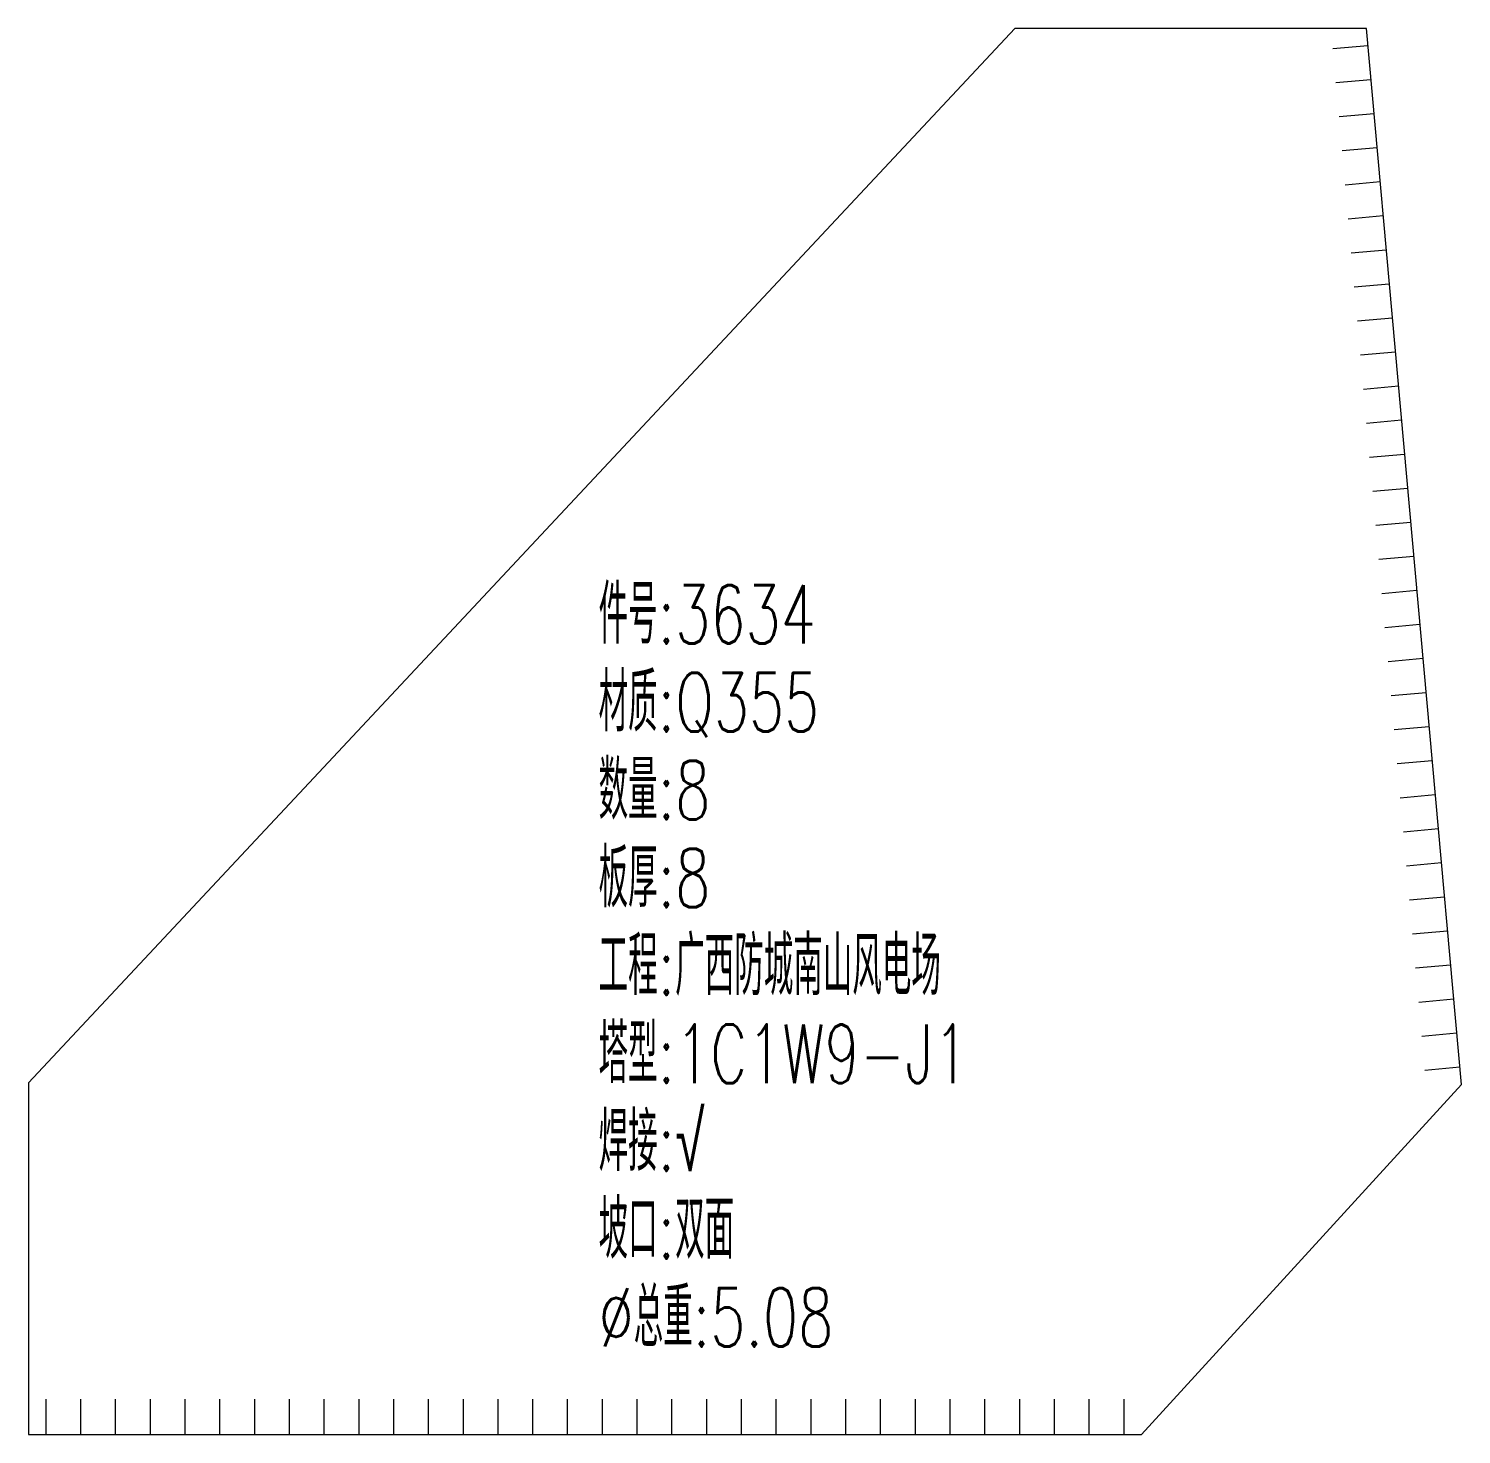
# Model space of a CAD drawing. Extents: x -105 to 10956, y -4548 to 9487.
# Drawn here: x 2735.8 to 2858.1, y 0 to 120 of the extents above; entities that cross this region are included whole.
import ezdxf

# ---------------------------------------------------------------- set-up
doc = ezdxf.new("R2010")
doc.units = 0
doc.header["$MEASUREMENT"] = 0
doc.layers.add('1', color=7, linetype='CONTINUOUS', lineweight=25)
doc.layers.add('2', color=7, linetype='CONTINUOUS', lineweight=25)
doc.styles.get("Standard").update_dxf_attribs({"font": 'simplex.shx', "width": 0.7, "height": 3, "bigfont": 'gbhzfs.shx'})

msp = doc.modelspace()

# ---------------------------------------------------------------- linework, layer by layer
at = {"layer": '1', "color": 7, "linetype": 'Continuous', "lineweight": 18}
for p, q in [((2819.95814, 120), (2735.75823, 30)), ((2849.95814, 120), (2819.95814, 120)), ((2858.06908, 29.87923), (2849.95814, 120)), ((2735.75823, 30), (2735.75823, 0)), ((2830.75823, 0), (2858.06908, 29.87923)), ((2735.75823, 0), (2830.75823, 0))]:
    msp.add_line(p, q, dxfattribs=at)
at = {"layer": '2', "color": 7, "linetype": 'Continuous', "lineweight": 13}
for p, q in [((2850.08896, 118.54644), (2847.10104, 118.27752)), ((2850.35061, 115.63932), (2847.36268, 115.3704)), ((2850.61225, 112.7322), (2847.62433, 112.46328)), ((2850.87389, 109.82507), (2847.88597, 109.55616)), ((2851.13554, 106.91795), (2848.14761, 106.64904)), ((2851.39718, 104.01083), (2848.40926, 103.74192)), ((2851.65882, 101.10371), (2848.6709, 100.83479)), ((2851.92047, 98.19659), (2848.93254, 97.92767)), ((2852.18211, 95.28947), (2849.19419, 95.02055)), ((2852.44375, 92.38234), (2849.45583, 92.11343)), ((2852.70539, 89.47522), (2849.71747, 89.20631)), ((2852.96704, 86.5681), (2849.97911, 86.29919)), ((2853.22868, 83.66098), (2850.24076, 83.39206)), ((2853.49032, 80.75386), (2850.5024, 80.48494)), ((2853.75197, 77.84674), (2850.76404, 77.57782)), ((2854.01361, 74.93962), (2851.02569, 74.6707)), ((2854.27525, 72.03249), (2851.28733, 71.76358)), ((2854.5369, 69.12537), (2851.54897, 68.85646)), ((2854.79854, 66.21825), (2851.81062, 65.94934)), ((2855.06018, 63.31113), (2852.07226, 63.04221)), ((2855.32183, 60.40401), (2852.3339, 60.13509)), ((2855.58347, 57.49689), (2852.59554, 57.22797)), ((2855.84511, 54.58976), (2852.85719, 54.32085)), ((2856.10675, 51.68264), (2853.11883, 51.41373)), ((2856.3684, 48.77552), (2853.38047, 48.50661)), ((2856.63004, 45.8684), (2853.64212, 45.59948)), ((2856.89168, 42.96128), (2853.90376, 42.69236)), ((2857.15333, 40.05416), (2854.1654, 39.78524)), ((2857.41497, 37.14703), (2854.42705, 36.87812)), ((2857.67661, 34.23991), (2854.68869, 33.971)), ((2857.93826, 31.33279), (2854.95033, 31.06388)), ((2737.2426, 0), (2737.2426, 3)), ((2740.21135, 0), (2740.21135, 3)), ((2743.1801, 0), (2743.1801, 3)), ((2746.14885, 0), (2746.14885, 3)), ((2749.1176, 0), (2749.1176, 3)), ((2752.08635, 0), (2752.08635, 3)), ((2755.0551, 0), (2755.0551, 3)), ((2758.02385, 0), (2758.02385, 3)), ((2760.9926, 0), (2760.9926, 3)), ((2763.96135, 0), (2763.96135, 3)), ((2766.9301, 0), (2766.9301, 3)), ((2769.89885, 0), (2769.89885, 3)), ((2772.8676, 0), (2772.8676, 3)), ((2775.83635, 0), (2775.83635, 3)), ((2778.8051, 0), (2778.8051, 3)), ((2781.77385, 0), (2781.77385, 3)), ((2784.7426, 0), (2784.7426, 3)), ((2787.71135, 0), (2787.71135, 3)), ((2790.6801, 0), (2790.6801, 3)), ((2793.64885, 0), (2793.64885, 3)), ((2796.6176, 0), (2796.6176, 3)), ((2799.58635, 0), (2799.58635, 3)), ((2802.5551, 0), (2802.5551, 3)), ((2805.52385, 0), (2805.52385, 3)), ((2808.4926, 0), (2808.4926, 3)), ((2811.46135, 0), (2811.46135, 3)), ((2814.4301, 0), (2814.4301, 3)), ((2817.39885, 0), (2817.39885, 3)), ((2820.3676, 0), (2820.3676, 3)), ((2823.33635, 0), (2823.33635, 3)), ((2826.3051, 0), (2826.3051, 3)), ((2829.27385, 0), (2829.27385, 3))]:
    msp.add_line(p, q, dxfattribs=at)

# ---------------------------------------------------------------- texts
at = {"layer": '2', "color": 7, "linetype": 'Continuous', "lineweight": 13, "insert": (2784.41365, 72.5), "char_height": 5, "width": 500, "attachment_point": 1, "line_spacing_factor": 0.9}
msp.add_mtext('件号:3634\\P材质:Q355\\P数量:8\\P板厚:8\\P工程:广西防城南山风电场\\P塔型:1C1W9-J1\\P焊接:√\\P坡口:双面\\P%%c总重:5.08', dxfattribs=at)

doc.saveas('drawing.dxf')
